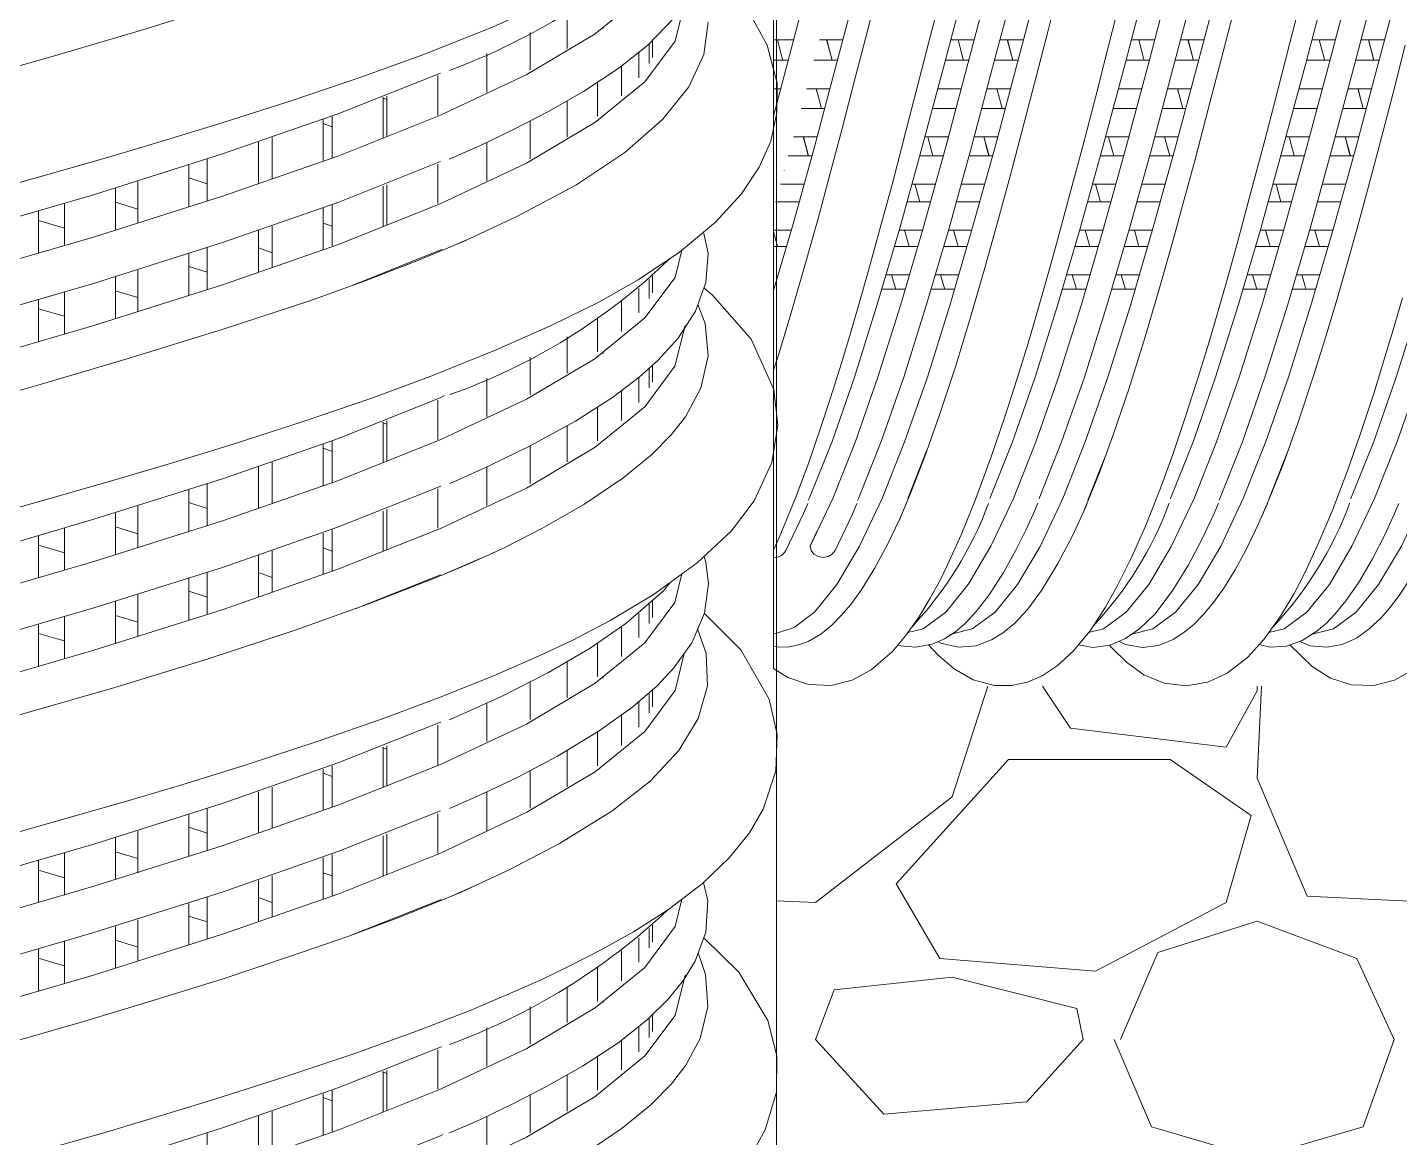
# Model space of a CAD drawing. Header units: millimetres. Extents: x 4229 to 8429, y -1187 to 1783.
# Drawn here: x 7607.7 to 7716.8, y 986.6 to 1074.9 of the extents above; entities that cross this region are included whole.
import ezdxf

# ---------------------------------------------------------------- set-up
doc = ezdxf.new("R2010")
doc.units = ezdxf.units.MM

msp = doc.modelspace()

# ---------------------------------------------------------------- linework, layer by layer
at = {"lineweight": 5}
for p, q in [((7667.22, 1205.49), (7667.22, 907.55)), ((7667, 1081.33), (7667, 1023.88)), ((7617.17, 1074.81), (7624.76, 1077.21)), ((7652.8, 1074.37), (7656.75, 1077.58)), ((7648.98, 1076.84), (7644.5, 1074.85)), ((7650.57, 1076.1), (7650.57, 1073.22)), ((7659.16, 1073.78), (7659.96, 1076.99)), ((7664.99, 1076.24), (7666.5, 1073.48)), ((7659.13, 1075.66), (7656.99, 1073.47)), ((7661.8, 1075.31), (7661.45, 1072.73)), ((7609.99, 1072.68), (7617.17, 1074.81)), ((7644.5, 1074.85), (7639.11, 1072.71)), ((7647.37, 1071.15), (7652.8, 1074.37)), ((7647.63, 1074.48), (7647.63, 1071.5)), ((7653.38, 1074.82), (7653.47, 1074.82)), ((7657.38, 1073.86), (7657.38, 1072.5)), ((7667, 1073.89), (7668.59, 1073.89)), ((7670.65, 1073.89), (7672.5, 1073.89)), ((7681.09, 1073.89), (7682.95, 1073.89)), ((7684.99, 1073.89), (7686.86, 1073.89)), ((7695.46, 1073.89), (7697.33, 1073.89)), ((7699.36, 1073.89), (7701.24, 1073.89)), ((7709.82, 1073.89), (7711.68, 1073.89)), ((7713.72, 1073.89), (7715.59, 1073.89)), ((7644.2, 1072.82), (7644.2, 1069.74)), ((7656.99, 1073.47), (7654.68, 1071.63)), ((7656.28, 1072.9), (7656.28, 1070.88)), ((7656.76, 1070.56), (7659.16, 1073.78)), ((7657.1, 1073.62), (7657.1, 1072.02)), ((7661.45, 1072.73), (7660.26, 1070.17)), ((7666.5, 1073.48), (7667.28, 1070.44)), ((7605.11, 1071.3), (7609.99, 1072.68)), ((7639.11, 1072.71), (7634.32, 1070.98)), ((7654.68, 1071.63), (7651.89, 1069.8)), ((7654.91, 1071.84), (7654.91, 1069.44)), ((7668.16, 1072.27), (7667, 1072.27)), ((7672.08, 1072.27), (7670.2, 1072.27)), ((7682.52, 1072.27), (7680.66, 1072.27)), ((7686.44, 1072.27), (7684.56, 1072.27)), ((7696.9, 1072.27), (7695.03, 1072.27)), ((7700.81, 1072.27), (7698.94, 1072.27)), ((7711.25, 1072.27), (7709.39, 1072.27)), ((7715.16, 1072.27), (7713.31, 1072.27)), ((7634.32, 1070.98), (7628.79, 1069.11)), ((7632.41, 1068.04), (7640.51, 1071.25)), ((7640.29, 1071.05), (7640.29, 1067.9)), ((7640.51, 1067.9), (7647.37, 1071.15)), ((7652.79, 1067.31), (7656.76, 1070.56)), ((7667.85, 1071.12), (7667.85, 1071.12)), ((7682.21, 1071.12), (7682.21, 1071.12)), ((7696.59, 1071.12), (7696.59, 1071.12)), ((7710.94, 1071.12), (7710.94, 1071.12)), ((7651.89, 1069.8), (7649.05, 1068.17)), ((7653, 1070.51), (7653, 1067.83)), ((7660.26, 1070.17), (7658.18, 1067.58)), ((7667, 1070.01), (7667.56, 1070.01)), ((7667.28, 1070.44), (7667.27, 1068.08)), ((7669.61, 1070.01), (7671.47, 1070.01)), ((7680.06, 1070.01), (7681.92, 1070.01)), ((7683.97, 1070.01), (7685.83, 1070.01)), ((7694.43, 1070.01), (7696.3, 1070.01)), ((7698.35, 1070.01), (7700.21, 1070.01)), ((7708.78, 1070.01), (7710.65, 1070.01)), ((7712.7, 1070.01), (7714.56, 1070.01)), ((7628.79, 1069.11), (7623.23, 1067.33)), ((7635.89, 1069.29), (7636.24, 1069.15)), ((7635.95, 1069.31), (7635.95, 1066.1)), ((7636.24, 1066.21), (7636.24, 1069.41)), ((7650.57, 1069.02), (7650.57, 1066.16)), ((7671.05, 1068.44), (7669.19, 1068.44)), ((7681.5, 1068.44), (7679.64, 1068.44)), ((7685.41, 1068.44), (7683.55, 1068.44)), ((7695.87, 1068.44), (7694.01, 1068.44)), ((7699.78, 1068.44), (7697.93, 1068.44)), ((7710.23, 1068.44), (7708.36, 1068.44)), ((7714.14, 1068.44), (7712.28, 1068.44)), ((7623.23, 1067.33), (7618.37, 1065.83)), ((7623.17, 1064.83), (7632.41, 1068.04)), ((7631.18, 1067.55), (7631.18, 1064.29)), ((7631.89, 1064.55), (7631.89, 1067.81)), ((7632.41, 1064.68), (7640.51, 1067.9)), ((7649.05, 1068.17), (7646.31, 1066.76)), ((7647.36, 1064.09), (7652.79, 1067.31)), ((7647.63, 1067.42), (7647.63, 1064.44)), ((7658.18, 1067.58), (7655.16, 1064.94)), ((7667.27, 1068.08), (7666.78, 1065.84)), ((7631.89, 1066.98), (7631.18, 1067.24)), ((7646.31, 1066.76), (7643.74, 1065.53)), ((7668.58, 1066.18), (7670.45, 1066.18)), ((7669.37, 1066.18), (7669.78, 1064.68)), ((7679.02, 1066.18), (7680.89, 1066.18)), ((7682.94, 1066.18), (7684.8, 1066.18)), ((7683.73, 1066.18), (7684.14, 1064.68)), ((7693.4, 1066.18), (7695.26, 1066.18)), ((7697.32, 1066.18), (7699.18, 1066.18)), ((7698.1, 1066.18), (7698.51, 1064.68)), ((7707.75, 1066.18), (7709.62, 1066.18)), ((7711.67, 1066.18), (7713.53, 1066.18)), ((7712.46, 1066.18), (7712.87, 1064.68)), ((7618.37, 1065.83), (7614.29, 1064.62)), ((7626.02, 1065.76), (7626.02, 1062.47)), ((7627.12, 1062.85), (7627.12, 1066.13)), ((7643.74, 1065.53), (7641.21, 1064.41)), ((7644.2, 1065.75), (7644.2, 1062.67)), ((7666.78, 1065.84), (7665.86, 1063.77)), ((7614.29, 1064.62), (7609.75, 1063.31)), ((7612.91, 1061.57), (7623.17, 1064.83)), ((7621.96, 1061.1), (7621.96, 1064.4)), ((7623.17, 1061.47), (7632.41, 1064.68)), ((7632.41, 1060.99), (7640.51, 1064.21)), ((7640.29, 1064.01), (7640.29, 1060.88)), ((7640.53, 1060.88), (7647.36, 1064.09)), ((7655.16, 1064.94), (7651.26, 1062.35)), ((7670.03, 1064.68), (7668.17, 1064.68)), ((7680.47, 1064.68), (7678.62, 1064.68)), ((7684.38, 1064.68), (7682.54, 1064.68)), ((7694.85, 1064.68), (7692.99, 1064.68)), ((7698.77, 1064.68), (7696.91, 1064.68)), ((7709.2, 1064.68), (7707.34, 1064.68)), ((7713.11, 1064.68), (7711.27, 1064.68)), ((7609.75, 1063.31), (7604.15, 1061.76)), ((7620.5, 1063.93), (7620.5, 1060.63)), ((7620.5, 1062.93), (7621.96, 1062.45)), ((7665.86, 1063.77), (7664.45, 1061.65)), ((7667.85, 1063.5), (7667.85, 1063.52)), ((7682.21, 1063.5), (7682.21, 1063.52)), ((7696.59, 1063.5), (7696.59, 1063.52)), ((7710.94, 1063.5), (7710.94, 1063.52)), ((7614.66, 1062.09), (7614.66, 1058.77)), ((7616.44, 1059.32), (7616.44, 1062.63)), ((7635.95, 1062.25), (7635.95, 1059.06)), ((7636.24, 1059.18), (7636.24, 1062.37)), ((7651.26, 1062.35), (7646.57, 1059.84)), ((7650.57, 1062.01), (7650.57, 1061.96)), ((7667.55, 1062.42), (7669.42, 1062.42)), ((7677.99, 1062.42), (7679.85, 1062.42)), ((7678.24, 1062.42), (7678.62, 1061.01)), ((7681.91, 1062.42), (7683.78, 1062.42)), ((7692.37, 1062.42), (7694.23, 1062.42)), ((7692.61, 1062.42), (7693, 1061.01)), ((7696.29, 1062.42), (7698.15, 1062.42)), ((7706.72, 1062.42), (7708.58, 1062.42)), ((7706.96, 1062.42), (7707.35, 1061.01)), ((7710.64, 1062.42), (7712.51, 1062.42)), ((7601.89, 1058.36), (7612.91, 1061.57)), ((7610.6, 1057.55), (7610.6, 1060.9)), ((7612.91, 1058.21), (7623.17, 1061.47)), ((7616.44, 1060.44), (7614.66, 1060.99)), ((7623.17, 1057.78), (7632.41, 1060.99)), ((7631.89, 1057.5), (7631.89, 1060.76)), ((7632.4, 1057.62), (7640.53, 1060.88)), ((7664.45, 1061.65), (7662.38, 1059.4)), ((7669.03, 1061.01), (7667.16, 1061.01)), ((7679.46, 1061.01), (7677.6, 1061.01)), ((7683.39, 1061.01), (7681.52, 1061.01)), ((7693.84, 1061.01), (7691.98, 1061.01)), ((7697.77, 1061.01), (7695.9, 1061.01)), ((7708.19, 1061.01), (7706.33, 1061.01)), ((7712.12, 1061.01), (7710.25, 1061.01)), ((7608.53, 1060.29), (7608.53, 1056.95)), ((7631.18, 1060.5), (7631.18, 1057.23)), ((7646.57, 1059.84), (7642.83, 1058.09)), ((7608.53, 1059.54), (7610.6, 1058.92)), ((7626.02, 1058.71), (7626.02, 1055.42)), ((7627.12, 1055.8), (7627.12, 1059.08)), ((7631.18, 1059.32), (7631.89, 1059.07)), ((7662.38, 1059.4), (7659.51, 1057.01)), ((7661.43, 1058.6), (7661.79, 1056.92)), ((7667.32, 1057.47), (7666.96, 1058.76)), ((7667, 1058.76), (7668.39, 1058.76)), ((7676.98, 1058.76), (7678.83, 1058.76)), ((7677.77, 1057.47), (7677.4, 1058.76)), ((7680.89, 1058.76), (7682.75, 1058.76)), ((7681.68, 1057.47), (7681.32, 1058.76)), ((7691.35, 1058.76), (7693.2, 1058.76)), ((7692.15, 1057.47), (7691.78, 1058.76)), ((7695.27, 1058.76), (7697.12, 1058.76)), ((7696.05, 1057.47), (7695.69, 1058.76)), ((7705.7, 1058.76), (7707.56, 1058.76)), ((7706.5, 1057.47), (7706.13, 1058.76)), ((7709.62, 1058.76), (7711.48, 1058.76)), ((7710.41, 1057.47), (7710.04, 1058.76)), ((7601.89, 1055), (7612.91, 1058.21)), ((7612.91, 1054.52), (7623.17, 1057.78)), ((7623.16, 1054.41), (7632.4, 1057.62)), ((7638.57, 1056.3), (7642.51, 1057.95)), ((7642.83, 1058.09), (7641.21, 1057.39)), ((7668.01, 1057.47), (7667, 1057.47)), ((7678.45, 1057.47), (7676.62, 1057.47)), ((7682.37, 1057.47), (7680.53, 1057.47)), ((7692.83, 1057.47), (7690.99, 1057.47)), ((7696.75, 1057.47), (7694.91, 1057.47)), ((7707.18, 1057.47), (7705.35, 1057.47)), ((7711.1, 1057.47), (7709.26, 1057.47)), ((7620.5, 1056.88), (7620.5, 1053.59)), ((7621.96, 1054.06), (7621.96, 1057.35)), ((7627.12, 1056.96), (7626.02, 1057.35)), ((7633.47, 1054.36), (7640.53, 1057.19)), ((7640.53, 1057.19), (7640.63, 1057.23)), ((7659.51, 1057.01), (7656.22, 1054.81)), ((7659.16, 1055), (7659.7, 1057.16)), ((7661.79, 1056.92), (7661.61, 1054.6)), ((7667.85, 1056.86), (7667.85, 1056.84)), ((7682.21, 1056.86), (7682.21, 1056.84)), ((7696.59, 1056.86), (7696.59, 1056.84)), ((7710.94, 1056.86), (7710.94, 1056.84)), ((7616.44, 1052.3), (7616.44, 1055.59)), ((7620.5, 1055.87), (7621.96, 1055.41)), ((7634.52, 1054.74), (7638.57, 1056.3)), ((7601.89, 1051.31), (7612.91, 1054.52)), ((7612.94, 1051.19), (7623.16, 1054.41)), ((7614.66, 1055.05), (7614.66, 1051.75)), ((7630.11, 1053.15), (7634.52, 1054.74)), ((7656.22, 1054.81), (7653.09, 1053.04)), ((7656.76, 1051.78), (7659.16, 1055)), ((7657.1, 1054.87), (7657.1, 1053.32)), ((7657.38, 1055.13), (7657.38, 1053.78)), ((7661.61, 1054.6), (7660.78, 1052.31)), ((7675.95, 1055.21), (7677.8, 1055.21)), ((7676.37, 1055.21), (7676.71, 1054.06)), ((7679.87, 1055.21), (7681.72, 1055.21)), ((7690.32, 1055.21), (7692.18, 1055.21)), ((7690.74, 1055.21), (7691.08, 1054.06)), ((7694.24, 1055.21), (7696.09, 1055.21)), ((7704.68, 1055.21), (7706.53, 1055.21)), ((7705.09, 1055.21), (7705.44, 1054.06)), ((7708.6, 1055.21), (7710.45, 1055.21)), ((7608.53, 1053.24), (7608.53, 1049.91)), ((7610.6, 1050.52), (7610.6, 1053.85)), ((7616.44, 1053.4), (7614.66, 1053.94)), ((7623.23, 1050.88), (7630.11, 1053.15)), ((7654.91, 1053.09), (7654.91, 1050.7)), ((7656.28, 1054.12), (7656.28, 1052.19)), ((7661.45, 1054.16), (7662.15, 1053.59)), ((7662.15, 1053.59), (7665.21, 1050.08)), ((7677.47, 1054.06), (7675.61, 1054.06)), ((7681.38, 1054.06), (7679.53, 1054.06)), ((7691.85, 1054.06), (7689.98, 1054.06)), ((7695.76, 1054.06), (7693.9, 1054.06)), ((7706.2, 1054.06), (7704.33, 1054.06)), ((7710.11, 1054.06), (7708.25, 1054.06)), ((7608.53, 1052.51), (7610.03, 1052.09)), ((7610.03, 1052.09), (7610.6, 1051.91)), ((7653.09, 1053.04), (7649.3, 1051.17)), ((7660.78, 1052.31), (7659.4, 1050.18)), ((7660.98, 1052.85), (7661.56, 1051.34)), ((7601.87, 1047.94), (7612.94, 1051.19)), ((7649.3, 1051.17), (7644.94, 1049.24)), ((7652.79, 1048.53), (7656.76, 1051.78)), ((7653, 1051.75), (7653, 1049.08)), ((7659.15, 1047.94), (7659.96, 1051.19)), ((7661.56, 1051.34), (7661.79, 1048.76)), ((7615.66, 1048.55), (7623.23, 1050.88)), ((7650.57, 1050.27), (7650.57, 1047.39)), ((7659.4, 1050.18), (7657.78, 1048.4)), ((7665.21, 1050.08), (7667.01, 1046.1)), ((7644.94, 1049.24), (7639.69, 1047.12)), ((7653.38, 1048.99), (7653.47, 1048.99)), ((7661.79, 1048.76), (7661.2, 1046.2)), ((7608.67, 1046.49), (7615.66, 1048.55)), ((7647.36, 1045.31), (7652.79, 1048.53)), ((7647.63, 1048.64), (7647.63, 1045.67)), ((7657.78, 1048.4), (7656.31, 1047.08)), ((7656.76, 1044.72), (7659.15, 1047.94)), ((7657.1, 1047.78), (7657.1, 1046.22)), ((7657.38, 1048.03), (7657.38, 1046.68)), ((7639.69, 1047.12), (7634.98, 1045.38)), ((7644.2, 1046.99), (7644.2, 1043.91)), ((7656.31, 1047.08), (7654.19, 1045.46)), ((7656.28, 1047.07), (7656.28, 1045.05)), ((7603.87, 1045.13), (7608.67, 1046.49)), ((7632.4, 1042.2), (7640.53, 1045.46)), ((7640.53, 1045.46), (7640.83, 1045.6)), ((7654.19, 1045.46), (7651.25, 1043.57)), ((7654.91, 1046.01), (7654.91, 1043.63)), ((7661.2, 1046.2), (7659.99, 1043.92)), ((7667.01, 1046.1), (7667.34, 1043.25)), ((7634.98, 1045.38), (7629.58, 1043.53)), ((7640.29, 1045.23), (7640.29, 1042.08)), ((7640.53, 1042.1), (7647.36, 1045.31)), ((7652.81, 1041.51), (7656.76, 1044.72)), ((7653, 1044.68), (7653, 1042)), ((7629.58, 1043.53), (7624.01, 1041.75)), ((7635.89, 1043.46), (7636.24, 1043.32)), ((7635.95, 1043.48), (7635.95, 1040.27)), ((7636.24, 1040.39), (7636.24, 1043.59)), ((7651.25, 1043.57), (7647.7, 1041.63)), ((7659.99, 1043.92), (7658.86, 1042.47)), ((7667.34, 1043.25), (7666.86, 1040.29)), ((7623.16, 1038.99), (7632.4, 1042.2)), ((7650.57, 1043.19), (7650.57, 1040.33)), ((7658.86, 1042.47), (7657.28, 1040.88)), ((7624.01, 1041.75), (7619.11, 1040.24)), ((7631.18, 1041.72), (7631.18, 1038.46)), ((7631.89, 1041.15), (7631.18, 1041.42)), ((7631.89, 1038.72), (7631.89, 1041.98)), ((7632.4, 1038.85), (7640.53, 1042.1)), ((7647.7, 1041.63), (7644.38, 1040.02)), ((7647.35, 1038.25), (7652.81, 1041.51)), ((7647.63, 1041.59), (7647.63, 1038.61)), ((7679.2, 1041.25), (7677.68, 1037.42)), ((7707.9, 1041.17), (7706.4, 1037.41)), ((7619.11, 1040.24), (7614.99, 1039.02)), ((7627.12, 1037.02), (7627.12, 1040.3)), ((7644.38, 1040.02), (7641.52, 1038.73)), ((7657.28, 1040.88), (7655.02, 1039.03)), ((7666.86, 1040.29), (7665.46, 1037.24)), ((7614.99, 1039.02), (7610.65, 1037.76)), ((7612.94, 1035.77), (7623.16, 1038.99)), ((7626.02, 1039.93), (7626.02, 1036.64)), ((7644.2, 1039.92), (7644.2, 1036.85)), ((7655.02, 1039.03), (7651.9, 1036.93)), ((7620.5, 1038.1), (7620.5, 1034.8)), ((7621.96, 1035.27), (7621.96, 1038.57)), ((7623.16, 1035.63), (7632.4, 1038.85)), ((7632.4, 1035.16), (7640.53, 1038.41)), ((7640.29, 1038.19), (7640.29, 1035.05)), ((7640.52, 1035.04), (7647.35, 1038.25)), ((7641.52, 1038.73), (7641.23, 1038.61)), ((7610.65, 1037.76), (7605.24, 1036.23)), ((7616.44, 1033.49), (7616.44, 1036.81)), ((7620.5, 1037.1), (7621.96, 1036.62)), ((7651.9, 1036.93), (7648.56, 1035.02)), ((7665.46, 1037.24), (7663.64, 1034.84)), ((7601.87, 1032.52), (7612.94, 1035.77)), ((7612.94, 1032.42), (7623.16, 1035.63)), ((7614.66, 1036.26), (7614.66, 1032.95)), ((7635.95, 1036.42), (7635.95, 1033.24)), ((7636.24, 1033.35), (7636.24, 1036.54)), ((7650.57, 1036.18), (7650.57, 1036.14)), ((7610.6, 1031.73), (7610.6, 1035.08)), ((7616.44, 1034.61), (7614.66, 1035.16)), ((7623.16, 1031.94), (7632.4, 1035.16)), ((7631.18, 1034.67), (7631.18, 1031.4)), ((7631.89, 1031.67), (7631.89, 1034.93)), ((7632.42, 1031.83), (7640.52, 1035.04)), ((7648.56, 1035.02), (7645.51, 1033.48)), ((7663.64, 1034.84), (7660.93, 1032.29)), ((7670.47, 1034.84), (7669.92, 1033.66)), ((7608.53, 1034.47), (7608.53, 1031.13)), ((7608.53, 1033.71), (7610.6, 1033.1)), ((7631.18, 1033.49), (7631.89, 1033.24)), ((7645.51, 1033.48), (7642.95, 1032.3)), ((7601.87, 1029.16), (7612.94, 1032.42)), ((7626.02, 1032.88), (7626.02, 1029.59)), ((7627.12, 1029.97), (7627.12, 1033.25)), ((7640.24, 1031.16), (7644.71, 1033.11)), ((7661.47, 1032.8), (7661.62, 1032.32)), ((7612.94, 1028.73), (7623.16, 1031.94)), ((7621.96, 1028.23), (7621.96, 1031.52)), ((7623.14, 1028.57), (7632.42, 1031.83)), ((7627.12, 1031.13), (7626.02, 1031.52)), ((7633.72, 1028.65), (7640.52, 1031.35)), ((7642.95, 1032.3), (7641.21, 1031.55)), ((7660.93, 1032.29), (7657.42, 1029.76)), ((7659.15, 1029.16), (7659.71, 1031.42)), ((7661.62, 1032.32), (7661.81, 1030.65)), ((7620.5, 1031.06), (7620.5, 1027.76)), ((7634.87, 1029.07), (7640.24, 1031.16)), ((7658.77, 1030.73), (7658.24, 1030.07)), ((7661.81, 1030.65), (7661.5, 1028.31)), ((7614.66, 1029.22), (7614.66, 1025.92)), ((7616.44, 1026.47), (7616.44, 1029.76)), ((7620.5, 1030.04), (7621.96, 1029.58)), ((7628.94, 1026.94), (7634.87, 1029.07)), ((7657.42, 1029.76), (7654.01, 1027.72)), ((7658.24, 1030.07), (7655.24, 1027.47)), ((7656.76, 1025.95), (7659.15, 1029.16)), ((7657.38, 1029.29), (7657.38, 1027.95)), ((7601.87, 1025.47), (7612.94, 1028.73)), ((7610.6, 1024.7), (7610.6, 1028.03)), ((7612.93, 1025.36), (7623.14, 1028.57)), ((7616.44, 1027.57), (7614.66, 1028.12)), ((7656.28, 1028.28), (7656.28, 1026.36)), ((7657.1, 1029.03), (7657.1, 1027.48)), ((7661.5, 1028.31), (7660.49, 1025.94)), ((7661.49, 1028.29), (7664.4, 1025.37)), ((7608.53, 1027.42), (7608.53, 1024.09)), ((7621.96, 1024.64), (7628.94, 1026.94)), ((7654.01, 1027.72), (7651.03, 1026.16)), ((7655.24, 1027.47), (7652.4, 1025.51)), ((7654.91, 1027.26), (7654.91, 1024.86)), ((7660.96, 1027.04), (7661.65, 1025.09)), ((7608.53, 1026.69), (7610.03, 1026.27)), ((7610.03, 1026.27), (7610.6, 1026.09)), ((7651.03, 1026.16), (7648.02, 1024.74)), ((7652.81, 1022.73), (7656.76, 1025.95)), ((7653, 1025.91), (7653, 1023.25)), ((7660.49, 1025.94), (7659.07, 1023.94)), ((7601.91, 1022.14), (7612.93, 1025.36)), ((7648.02, 1024.74), (7644.6, 1023.26)), ((7652.4, 1025.51), (7649.1, 1023.58)), ((7659.16, 1022.14), (7659.9, 1025.1)), ((7661.65, 1025.09), (7661.75, 1022.53)), ((7664.4, 1025.37), (7666.64, 1021.45)), ((7614.62, 1022.4), (7621.96, 1024.64)), ((7650.57, 1024.43), (7650.57, 1021.56)), ((7659.07, 1023.94), (7657.73, 1022.52)), ((7644.6, 1023.26), (7640.69, 1021.69)), ((7649.1, 1023.58), (7645.41, 1021.7)), ((7647.35, 1019.48), (7652.81, 1022.73)), ((7647.63, 1022.82), (7647.63, 1019.84)), ((7653.38, 1023.16), (7653.47, 1023.16)), ((7657.73, 1022.52), (7655.8, 1020.86)), ((7661.75, 1022.53), (7661.01, 1019.93)), ((7607.77, 1020.42), (7614.62, 1022.4)), ((7640.69, 1021.69), (7636.1, 1019.98)), ((7645.41, 1021.7), (7641.76, 1020.05)), ((7656.75, 1018.89), (7659.16, 1022.14)), ((7657.1, 1021.96), (7657.1, 1020.36)), ((7657.38, 1022.19), (7657.38, 1020.84)), ((7666.64, 1021.45), (7667.29, 1018.65)), ((7681.21, 1013.69), (7684.03, 1022.49)), ((7688.38, 1022.49), (7690.62, 1019.14)), ((7702.99, 1017.65), (7705.47, 1022.11)), ((7705.81, 1022.49), (7705.47, 1015.18)), ((7705.47, 1022.11), (7705.47, 1022.49)), ((7602.76, 1019.01), (7607.77, 1020.42)), ((7644.2, 1021.16), (7644.2, 1018.08)), ((7655.8, 1020.86), (7653.12, 1018.93)), ((7656.28, 1021.24), (7656.28, 1019.22)), ((7636.1, 1019.98), (7630.77, 1018.11)), ((7632.42, 1016.41), (7640.52, 1019.62)), ((7640.29, 1019.39), (7640.29, 1016.24)), ((7640.52, 1019.62), (7640.54, 1019.63)), ((7640.52, 1016.26), (7647.35, 1019.48)), ((7641.76, 1020.05), (7641.21, 1019.82)), ((7654.91, 1020.18), (7654.91, 1017.78)), ((7661.01, 1019.93), (7659.45, 1017.37)), ((7653.12, 1018.93), (7649.8, 1016.92)), ((7652.8, 1015.67), (7656.75, 1018.89)), ((7653, 1018.85), (7653, 1016.17)), ((7667.29, 1018.65), (7667.17, 1015.76)), ((7690.62, 1019.14), (7702.99, 1017.65)), ((7630.77, 1018.11), (7625.04, 1016.23)), ((7635.89, 1017.62), (7636.24, 1017.49)), ((7635.95, 1017.65), (7635.95, 1014.44)), ((7636.24, 1014.55), (7636.24, 1017.75)), ((7650.57, 1017.36), (7650.57, 1014.5)), ((7659.45, 1017.37), (7657.18, 1014.95)), ((7625.04, 1016.23), (7619.94, 1014.65)), ((7623.14, 1013.15), (7632.42, 1016.41)), ((7631.89, 1012.89), (7631.89, 1016.15)), ((7632.42, 1013.05), (7640.52, 1016.26)), ((7649.8, 1016.92), (7646.65, 1015.26)), ((7676.76, 1006.77), (7685.67, 1016.66)), ((7685.67, 1016.66), (7698.54, 1016.66)), ((7698.54, 1016.66), (7704.97, 1012.21)), ((7631.18, 1015.89), (7631.18, 1012.63)), ((7631.89, 1015.32), (7631.18, 1015.58)), ((7646.65, 1015.26), (7643.92, 1013.96)), ((7647.37, 1012.46), (7652.8, 1015.67)), ((7647.63, 1015.76), (7647.63, 1012.78)), ((7657.18, 1014.95), (7654.13, 1012.55)), ((7667.17, 1015.76), (7666.17, 1012.72)), ((7705.47, 1015.18), (7709.43, 1005.78)), ((7619.94, 1014.65), (7615.65, 1013.38)), ((7626.02, 1014.09), (7626.02, 1010.81)), ((7627.12, 1011.19), (7627.12, 1014.47)), ((7643.92, 1013.96), (7641.45, 1012.87)), ((7644.2, 1014.09), (7644.2, 1011.01)), ((7615.65, 1013.38), (7611.45, 1012.17)), ((7612.93, 1009.94), (7623.14, 1013.15)), ((7621.96, 1009.44), (7621.96, 1012.74)), ((7623.14, 1009.79), (7632.42, 1013.05)), ((7641.45, 1012.87), (7641.22, 1012.77)), ((7666.17, 1012.72), (7665.07, 1010.84)), ((7670.32, 1005.28), (7681.21, 1013.69)), ((7611.45, 1012.17), (7606.16, 1010.68)), ((7620.5, 1012.27), (7620.5, 1008.97)), ((7632.42, 1009.36), (7640.52, 1012.57)), ((7640.29, 1012.35), (7640.29, 1009.22)), ((7640.51, 1009.2), (7647.37, 1012.46)), ((7654.13, 1012.55), (7649.96, 1009.98)), ((7704.97, 1012.21), (7702.99, 1005.28)), ((7616.44, 1007.66), (7616.44, 1010.97)), ((7620.5, 1011.27), (7621.96, 1010.79)), ((7635.95, 1010.59), (7635.95, 1007.4)), ((7636.24, 1007.52), (7636.24, 1010.71)), ((7665.07, 1010.84), (7663.5, 1008.87)), ((7601.91, 1006.72), (7612.93, 1009.94)), ((7612.93, 1006.58), (7623.14, 1009.79)), ((7614.66, 1010.43), (7614.66, 1007.11)), ((7649.96, 1009.98), (7646.02, 1007.92)), ((7650.57, 1010.34), (7650.57, 1010.3)), ((7608.53, 1008.62), (7608.53, 1005.28)), ((7610.6, 1005.88), (7610.6, 1009.23)), ((7616.44, 1008.78), (7614.66, 1009.33)), ((7623.14, 1006.1), (7632.42, 1009.36)), ((7631.18, 1008.84), (7631.18, 1005.57)), ((7631.89, 1005.84), (7631.89, 1009.1)), ((7632.41, 1005.99), (7640.51, 1009.2)), ((7663.5, 1008.87), (7661.35, 1006.81)), ((7608.53, 1007.87), (7610.6, 1007.25)), ((7627.12, 1004.14), (7627.12, 1007.42)), ((7631.18, 1007.66), (7631.89, 1007.41)), ((7646.02, 1007.92), (7642.15, 1006.12)), ((7601.91, 1003.37), (7612.93, 1006.58)), ((7626.02, 1007.05), (7626.02, 1003.76)), ((7641.21, 1005.72), (7643.29, 1006.65)), ((7661.35, 1006.81), (7658.63, 1004.73)), ((7661.43, 1006.88), (7661.78, 1005.41)), ((7680.22, 1000.83), (7676.76, 1006.77)), ((7612.93, 1002.89), (7623.14, 1006.1)), ((7620.5, 1005.22), (7620.5, 1001.93)), ((7621.96, 1002.4), (7621.96, 1005.69)), ((7623.17, 1002.78), (7632.41, 1005.99)), ((7627.12, 1005.3), (7626.02, 1005.69)), ((7633.41, 1002.7), (7640.51, 1005.51)), ((7637.19, 1004.1), (7641.21, 1005.72)), ((7640.51, 1005.51), (7640.56, 1005.54)), ((7642.15, 1006.12), (7641.2, 1005.72)), ((7659.16, 1003.37), (7659.7, 1005.55)), ((7661.78, 1005.41), (7661.61, 1002.94)), ((7667.22, 1005.43), (7670.32, 1005.28)), ((7702.99, 1005.28), (7692.6, 999.84)), ((7709.43, 1005.78), (7719.82, 1005.28)), ((7620.5, 1004.21), (7621.96, 1003.75)), ((7633.13, 1002.59), (7637.19, 1004.1)), ((7658.63, 1004.73), (7655.85, 1002.96)), ((7601.91, 999.68), (7612.93, 1002.89)), ((7614.66, 1003.39), (7614.66, 1000.09)), ((7616.44, 1000.64), (7616.44, 1003.92)), ((7655.85, 1002.96), (7653.23, 1001.49)), ((7656.75, 1000.11), (7659.16, 1003.37)), ((7657.1, 1003.22), (7657.1, 1001.67)), ((7657.38, 1003.48), (7657.38, 1002.14)), ((7661.61, 1002.94), (7660.75, 1000.61)), ((7697.55, 1001.32), (7705.47, 1003.8)), ((7705.47, 1003.8), (7713.39, 1000.83)), ((7610.6, 998.85), (7610.6, 1002.19)), ((7612.91, 999.52), (7623.17, 1002.78)), ((7616.44, 1001.74), (7614.66, 1002.28)), ((7628.51, 1000.99), (7633.13, 1002.59)), ((7656.28, 1002.48), (7656.28, 1000.55)), ((7661.44, 1002.49), (7664.24, 999.76)), ((7608.53, 1001.57), (7608.53, 998.24)), ((7608.53, 1000.85), (7610.03, 1000.42)), ((7623.21, 999.23), (7628.51, 1000.99)), ((7653.23, 1001.49), (7650.91, 1000.3)), ((7654.91, 1001.45), (7654.91, 999.05)), ((7661, 1001.29), (7661.59, 999.57)), ((7692.6, 999.84), (7680.22, 1000.83)), ((7694.58, 994.39), (7697.55, 1001.32)), ((7713.39, 1000.83), (7716.35, 994.39)), ((7610.03, 1000.42), (7610.6, 1000.24)), ((7650.91, 1000.3), (7648.51, 999.15)), ((7652.8, 996.9), (7656.75, 1000.11)), ((7653, 1000.1), (7653, 997.44)), ((7660.75, 1000.61), (7659.84, 999.11)), ((7664.24, 999.76), (7666.55, 995.9)), ((7601.89, 996.31), (7612.91, 999.52)), ((7617.47, 997.43), (7623.21, 999.23)), ((7648.51, 999.15), (7645.84, 997.96)), ((7650.57, 998.62), (7650.57, 995.75)), ((7659.84, 999.11), (7658.64, 997.62)), ((7659.16, 996.31), (7659.96, 999.52)), ((7659.96, 999.52), (7659.96, 999.52)), ((7661.59, 999.57), (7661.78, 996.98)), ((7681.21, 999.34), (7671.81, 998.35)), ((7691.11, 996.87), (7681.21, 999.34)), ((7612.04, 995.8), (7617.47, 997.43)), ((7645.84, 997.96), (7642.87, 996.71)), ((7658.64, 997.62), (7656.94, 995.95)), ((7670.32, 994.39), (7671.81, 998.35)), ((7642.87, 996.71), (7638.61, 995.06)), ((7647.37, 993.68), (7652.8, 996.9)), ((7647.63, 997.01), (7647.63, 994.03)), ((7653.38, 997.35), (7653.47, 997.35)), ((7657.38, 996.39), (7657.38, 995.03)), ((7661.78, 996.98), (7661.17, 994.47)), ((7691.61, 994.39), (7691.11, 996.87)), ((7607.05, 994.37), (7612.04, 995.8)), ((7644.2, 995.35), (7644.2, 992.27)), ((7656.94, 995.95), (7654.61, 994.11)), ((7656.28, 995.43), (7656.28, 993.41)), ((7656.76, 993.09), (7659.16, 996.31)), ((7657.1, 996.15), (7657.1, 994.55)), ((7666.55, 995.9), (7667.26, 993.09)), ((7638.61, 995.06), (7633.69, 993.29)), ((7654.91, 994.37), (7654.91, 991.97)), ((7661.17, 994.47), (7660.02, 992.34)), ((7675.77, 988.45), (7670.32, 994.39)), ((7691.61, 994.39), (7687.15, 989.44)), ((7694.08, 994.39), (7697.05, 987.46)), ((7713.88, 987.46), (7716.35, 994.39)), ((7633.69, 993.29), (7628.04, 991.39)), ((7632.41, 990.57), (7640.51, 993.78)), ((7640.29, 993.58), (7640.29, 990.43)), ((7640.51, 993.78), (7640.59, 993.82)), ((7640.51, 990.43), (7647.37, 993.68)), ((7654.61, 994.11), (7651.8, 992.28)), ((7652.79, 989.84), (7656.76, 993.09)), ((7667.26, 993.09), (7667.22, 990.2)), ((7651.8, 992.28), (7648.95, 990.65)), ((7653, 993.04), (7653, 990.36)), ((7660.02, 992.34), (7658.88, 990.86)), ((7628.04, 991.39), (7622.55, 989.64)), ((7635.89, 991.81), (7636.24, 991.68)), ((7635.95, 991.84), (7635.95, 988.63)), ((7636.24, 988.74), (7636.24, 991.94)), ((7650.57, 991.55), (7650.57, 988.69)), ((7623.17, 987.36), (7632.41, 990.57)), ((7631.18, 990.08), (7631.18, 986.82)), ((7631.89, 987.08), (7631.89, 990.34)), ((7632.41, 987.21), (7640.51, 990.43)), ((7648.95, 990.65), (7646.22, 989.24)), ((7647.36, 986.62), (7652.79, 989.84)), ((7647.63, 989.95), (7647.63, 986.97)), ((7658.88, 990.86), (7657.24, 989.19)), ((7667.22, 990.2), (7666.32, 987.21)), ((7622.55, 989.64), (7617.79, 988.18)), ((7631.89, 989.51), (7631.18, 989.77)), ((7646.22, 989.24), (7643.69, 988.04)), ((7657.24, 989.19), (7654.96, 987.33)), ((7687.15, 989.44), (7675.77, 988.45)), ((7617.79, 988.18), (7613.73, 986.98)), ((7626.02, 988.29), (7626.02, 985)), ((7627.12, 985.38), (7627.12, 988.66)), ((7643.69, 988.04), (7641.18, 986.94)), ((7644.2, 988.28), (7644.2, 985.2)), ((7613.73, 986.98), (7608.96, 985.62)), ((7612.91, 984.1), (7623.17, 987.36)), ((7621.96, 983.63), (7621.96, 986.93)), ((7623.17, 984), (7632.41, 987.21)), ((7632.41, 983.52), (7640.51, 986.74)), ((7640.51, 986.74), (7640.7, 986.83)), ((7640.53, 983.41), (7647.36, 986.62)), ((7654.96, 987.33), (7652.07, 985.38)), ((7666.32, 987.21), (7665.31, 985.38)), ((7697.05, 987.46), (7705.47, 984.99)), ((7705.47, 984.99), (7713.88, 987.46))]:
    msp.add_line(p, q, dxfattribs=at)
at = {"lineweight": 5, "flags": 128}
for points in [[(7703.96, 1131.24), (7702.15, 1130.8), (7700.36, 1129.46), (7698.57, 1127.27), (7696.76, 1124.23), (7694.98, 1120.43), (7693.19, 1115.93), (7691.38, 1110.77), (7689.59, 1105.09), (7687.8, 1098.96), (7685.99, 1092.46), (7684.2, 1085.76), (7682.42, 1078.94), (7680.61, 1072.09), (7678.82, 1065.39), (7677.03, 1058.91), (7675.22, 1052.76), (7673.43, 1047.08), (7671.65, 1041.94), (7669.83, 1037.41), (7669.76, 1037.26)], [(7707.31, 1131.1), (7706.07, 1130.8), (7704.28, 1129.46), (7702.49, 1127.27), (7700.68, 1124.23), (7698.89, 1120.43), (7697.11, 1115.93), (7695.3, 1110.77), (7693.51, 1105.09), (7691.72, 1098.96), (7689.91, 1092.46), (7688.12, 1085.76), (7686.34, 1078.94), (7684.52, 1072.09), (7682.74, 1065.39), (7680.95, 1058.91), (7679.14, 1052.76), (7677.35, 1047.08), (7675.56, 1041.94), (7673.75, 1037.41), (7673.68, 1037.26)], [(7718.31, 1131.24), (7718.31, 1131.24), (7716.52, 1130.8), (7714.73, 1129.46), (7712.92, 1127.26), (7711.13, 1124.24), (7709.35, 1120.44), (7707.53, 1115.91), (7705.75, 1110.78), (7703.96, 1105.09), (7702.15, 1098.94), (7700.36, 1092.47), (7698.57, 1085.76), (7696.76, 1078.92), (7694.98, 1072.1), (7693.19, 1065.39), (7691.38, 1058.9), (7689.59, 1052.77), (7687.8, 1047.08), (7685.99, 1041.92), (7684.2, 1037.42)], [(7721.68, 1131.11), (7720.44, 1130.8), (7718.65, 1129.46), (7716.84, 1127.26), (7715.05, 1124.24), (7713.26, 1120.44), (7711.45, 1115.91), (7709.67, 1110.78), (7707.88, 1105.09), (7706.07, 1098.94), (7704.28, 1092.47), (7702.49, 1085.76), (7700.68, 1078.92), (7698.89, 1072.1), (7697.11, 1065.39), (7695.3, 1058.9), (7693.51, 1052.77), (7691.72, 1047.08), (7689.91, 1041.92), (7688.12, 1037.42), (7688.11, 1037.4)], [(7732.56, 1131.21), (7730.89, 1130.8), (7729.08, 1129.46), (7727.29, 1127.26), (7725.5, 1124.24), (7723.69, 1120.43), (7721.9, 1115.92), (7720.12, 1110.78), (7718.31, 1105.08), (7716.52, 1098.95), (7714.73, 1092.48), (7712.92, 1085.75), (7709.35, 1072.11), (7707.53, 1065.38), (7705.75, 1058.9), (7703.96, 1052.78), (7702.15, 1047.07), (7700.36, 1041.93), (7698.57, 1037.43), (7698.56, 1037.4)], [(7736.03, 1131.1), (7734.81, 1130.8), (7733, 1129.46), (7731.21, 1127.26), (7729.42, 1124.24), (7727.61, 1120.43), (7725.82, 1115.92), (7724.04, 1110.78), (7722.22, 1105.08), (7720.44, 1098.95), (7718.65, 1092.48), (7716.84, 1085.75), (7713.26, 1072.11), (7711.45, 1065.38), (7709.67, 1058.9), (7707.88, 1052.78), (7706.07, 1047.07), (7704.28, 1041.93), (7702.49, 1037.43), (7702.43, 1037.29)], [(7747.04, 1131.24), (7745.23, 1130.8), (7743.45, 1129.46), (7741.66, 1127.27), (7739.85, 1124.23), (7738.06, 1120.43), (7736.27, 1115.93), (7734.46, 1110.77), (7732.68, 1105.09), (7730.89, 1098.96), (7729.08, 1092.46), (7727.29, 1085.76), (7725.5, 1078.94), (7723.69, 1072.09), (7721.9, 1065.39), (7720.12, 1058.91), (7718.31, 1052.76), (7716.52, 1047.08), (7714.73, 1041.94), (7712.92, 1037.41), (7712.91, 1037.39)], [(7686.4, 1120.44), (7686.4, 1120.43), (7684.61, 1115.93), (7682.8, 1110.77), (7681.01, 1105.09), (7679.23, 1098.96), (7677.42, 1092.46), (7675.63, 1085.76), (7673.84, 1078.94), (7672.03, 1072.09), (7670.24, 1065.39), (7668.63, 1059.54), (7667, 1053.95)], [(7682.48, 1120.43), (7682.47, 1120.43), (7680.69, 1115.92), (7678.9, 1110.78), (7677.09, 1105.08), (7675.3, 1098.95), (7673.51, 1092.48), (7671.7, 1085.75), (7667, 1067.82)], [(7725.56, 1120.43), (7723.77, 1115.92), (7721.98, 1110.78), (7720.17, 1105.08), (7718.39, 1098.95), (7716.6, 1092.48), (7714.79, 1085.75), (7711.21, 1072.11), (7709.4, 1065.38), (7707.61, 1058.9), (7705.83, 1052.78), (7704.02, 1047.07), (7702.23, 1041.93), (7700.44, 1037.43), (7698.63, 1033.61), (7696.84, 1030.59), (7695.05, 1028.39), (7693.24, 1027.05), (7692.05, 1026.76)], [(7739.98, 1120.54), (7739.93, 1120.43), (7738.14, 1115.93), (7736.33, 1110.77), (7734.54, 1105.09), (7732.75, 1098.96), (7730.94, 1092.46), (7729.16, 1085.76), (7727.37, 1078.94), (7725.56, 1072.09), (7723.77, 1065.39), (7721.98, 1058.91), (7720.17, 1052.76), (7718.39, 1047.08), (7716.6, 1041.94), (7714.79, 1037.41), (7713, 1033.62), (7711.21, 1030.59), (7709.4, 1028.39), (7707.61, 1027.06), (7706.38, 1026.75)], [(7743.88, 1120.5), (7743.85, 1120.44), (7742.04, 1115.91), (7740.26, 1110.78), (7738.47, 1105.09), (7736.66, 1098.94), (7734.87, 1092.47), (7733.08, 1085.76), (7731.27, 1078.92), (7729.48, 1072.1), (7727.7, 1065.39), (7725.89, 1058.9), (7724.1, 1052.77), (7722.31, 1047.08), (7720.5, 1041.92), (7718.71, 1037.42), (7716.93, 1033.62), (7715.12, 1030.59), (7713.33, 1028.39), (7711.54, 1027.06), (7709.73, 1026.61)], [(7699.37, 1116.95), (7698.96, 1115.91), (7697.17, 1110.78), (7695.38, 1105.09), (7693.57, 1098.94), (7691.79, 1092.47), (7690, 1085.76), (7688.19, 1078.92), (7686.4, 1072.1), (7684.61, 1065.39), (7682.8, 1058.9), (7681.01, 1052.77), (7679.23, 1047.08), (7677.42, 1041.92), (7675.63, 1037.42), (7673.84, 1033.62), (7672.03, 1030.59), (7670.24, 1028.39), (7668.63, 1027.15), (7667, 1026.63)], [(7695.3, 1116.54), (7695.05, 1115.93), (7693.24, 1110.77), (7691.46, 1105.09), (7689.67, 1098.96), (7687.86, 1092.46), (7686.07, 1085.76), (7684.28, 1078.94), (7682.47, 1072.09), (7680.69, 1065.39), (7678.9, 1058.91), (7677.09, 1052.76), (7675.3, 1047.08), (7673.51, 1041.94), (7671.7, 1037.41), (7669.91, 1033.62)], [(7709.75, 1116.78), (7709.4, 1115.91), (7707.61, 1110.78), (7705.83, 1105.09), (7704.02, 1098.94), (7702.23, 1092.47), (7700.44, 1085.76), (7698.63, 1078.92), (7696.84, 1072.1), (7695.05, 1065.39), (7693.24, 1058.9), (7691.46, 1052.77), (7689.67, 1047.08), (7687.86, 1041.92), (7686.07, 1037.42), (7684.28, 1033.62), (7682.47, 1030.59), (7680.69, 1028.39), (7678.9, 1027.06), (7677.67, 1026.75)], [(7713.68, 1116.82), (7713.33, 1115.92), (7711.54, 1110.78), (7709.73, 1105.08), (7707.94, 1098.95), (7706.15, 1092.48), (7704.34, 1085.75), (7700.77, 1072.11), (7698.96, 1065.38), (7697.17, 1058.9), (7695.38, 1052.78), (7693.57, 1047.07), (7691.79, 1041.93), (7690, 1037.43), (7688.19, 1033.61), (7686.4, 1030.59), (7684.61, 1028.39), (7682.8, 1027.05), (7681.01, 1026.61)], [(7728.03, 1116.76), (7727.7, 1115.93), (7725.89, 1110.77), (7724.1, 1105.09), (7722.31, 1098.96), (7720.5, 1092.46), (7718.71, 1085.76), (7716.93, 1078.94), (7715.12, 1072.09), (7713.33, 1065.39), (7711.54, 1058.91), (7709.73, 1052.76), (7707.94, 1047.08), (7706.15, 1041.94), (7704.34, 1037.41), (7702.56, 1033.62), (7700.77, 1030.59), (7698.96, 1028.39), (7697.17, 1027.06), (7695.38, 1026.61), (7695.38, 1026.61)], [(7675.26, 1077.74), (7674.46, 1074.62), (7673.49, 1070.88), (7672.42, 1066.74), (7671.43, 1062.98), (7670.54, 1059.68), (7669.49, 1055.94), (7668.45, 1052.37), (7667.38, 1048.82), (7667, 1047.62)], [(7689.63, 1077.84), (7688.85, 1074.75), (7687.91, 1071.06), (7686.83, 1066.91), (7685.81, 1063.06), (7684.88, 1059.65), (7683.79, 1055.76), (7682.69, 1051.92), (7681.46, 1047.9), (7680.2, 1044.07), (7679.03, 1040.77), (7677.86, 1037.75), (7676.98, 1035.68)], [(7679.33, 1025.77), (7680.08, 1024.96), (7681.36, 1023.87), (7682.88, 1023.01), (7684.57, 1022.55), (7685.91, 1022.54), (7687.18, 1022.81), (7688.35, 1023.32), (7689.55, 1024.1), (7690.83, 1025.27), (7692.17, 1026.9), (7693.4, 1028.77), (7694.39, 1030.55), (7695.47, 1032.72), (7696.58, 1035.22), (7697.77, 1038.24), (7698.74, 1040.92), (7699.79, 1044.03), (7700.79, 1047.15), (7701.63, 1049.87), (7702.31, 1052.16), (7703.04, 1054.72), (7703.92, 1057.89), (7704.94, 1061.68), (7706.01, 1065.7), (7707.05, 1069.7), (7708.07, 1073.65), (7709.02, 1077.38)], [(7666.99, 1033.3), (7667.48, 1034.38), (7668.72, 1037.38), (7669.8, 1040.29), (7670.74, 1043), (7671.53, 1045.43), (7672.39, 1048.19), (7673.13, 1050.64), (7673.78, 1052.86), (7674.55, 1055.54), (7675.46, 1058.84), (7676.5, 1062.69), (7677.52, 1066.62), (7678.53, 1070.53), (7679.33, 1073.63), (7680.11, 1076.64)], [(7667, 1023.91), (7668.13, 1023.19), (7669.78, 1022.62), (7671.57, 1022.54), (7673.24, 1022.96), (7674.77, 1023.79), (7676.42, 1025.23), (7677.49, 1026.49), (7678.55, 1027.99), (7679.45, 1029.48), (7680.21, 1030.87), (7680.84, 1032.15), (7681.92, 1034.52), (7683.06, 1037.35), (7684.34, 1040.82), (7685.4, 1043.91), (7686.41, 1047.04), (7687.24, 1049.77), (7687.91, 1052.05), (7688.62, 1054.55), (7689.49, 1057.66), (7690.52, 1061.43), (7691.59, 1065.43), (7692.62, 1069.41), (7693.61, 1073.31), (7694.57, 1077.07)], [(7703.52, 1075.92), (7702.63, 1072.44), (7701.57, 1068.37), (7700.52, 1064.39), (7699.58, 1060.9), (7698.76, 1057.88), (7697.73, 1054.24), (7696.55, 1050.27), (7695.24, 1046.12), (7694.01, 1042.48), (7692.89, 1039.4), (7691.7, 1036.49)], [(7667.31, 1073.89), (7667.69, 1072.44), (7667.73, 1072.27)], [(7671.22, 1073.89), (7671.24, 1073.81), (7671.65, 1072.27)], [(7671.23, 1073.89), (7671.63, 1072.37), (7671.66, 1072.27)], [(7681.67, 1073.89), (7682.05, 1072.44), (7682.09, 1072.27)], [(7685.58, 1073.89), (7685.6, 1073.81), (7686.02, 1072.27)], [(7685.59, 1073.89), (7685.99, 1072.37), (7686.02, 1072.27)], [(7696.04, 1073.89), (7696.42, 1072.44), (7696.47, 1072.27)], [(7699.96, 1073.89), (7699.98, 1073.81), (7700.39, 1072.27)], [(7699.96, 1073.89), (7700.36, 1072.37), (7700.39, 1072.27)], [(7710.39, 1073.89), (7710.78, 1072.44), (7710.82, 1072.27)], [(7714.31, 1073.89), (7714.33, 1073.81), (7714.74, 1072.27)], [(7714.31, 1073.89), (7714.72, 1072.37), (7714.74, 1072.27)], [(7717.24, 1073.46), (7716.24, 1069.58), (7715.19, 1065.53), (7714.24, 1061.95), (7713.38, 1058.81), (7712.62, 1056.09), (7711.81, 1053.31), (7710.92, 1050.31), (7709.95, 1047.18), (7708.7, 1043.4), (7707.55, 1040.2), (7706.34, 1037.18), (7705.6, 1035.49)], [(7670.81, 1068.44), (7670.6, 1069.22), (7670.39, 1070.01)], [(7670.81, 1068.44), (7670.41, 1069.92), (7670.39, 1070.01)], [(7685.17, 1068.44), (7684.96, 1069.22), (7684.75, 1070.01)], [(7685.17, 1068.44), (7684.77, 1069.92), (7684.75, 1070.01)], [(7699.55, 1068.44), (7699.34, 1069.22), (7699.12, 1070.01)], [(7699.55, 1068.44), (7699.15, 1069.92), (7699.13, 1070.01)], [(7713.9, 1068.44), (7713.69, 1069.22), (7713.48, 1070.01)], [(7713.9, 1068.44), (7713.5, 1069.92), (7713.48, 1070.01)], [(7669.36, 1066.18), (7669.61, 1065.23), (7669.76, 1064.68)], [(7679.67, 1064.68), (7679.29, 1066.07), (7679.26, 1066.18)], [(7683.72, 1066.18), (7683.97, 1065.23), (7684.12, 1064.68)], [(7694.05, 1064.68), (7693.67, 1066.07), (7693.63, 1066.18)], [(7698.09, 1066.18), (7698.35, 1065.23), (7698.5, 1064.68)], [(7708.4, 1064.68), (7708.02, 1066.07), (7707.99, 1066.18)], [(7712.45, 1066.18), (7712.7, 1065.23), (7712.85, 1064.68)], [(7680.27, 1055.21), (7680.51, 1054.38), (7680.61, 1054.06)], [(7694.65, 1055.21), (7694.88, 1054.38), (7694.98, 1054.06)], [(7709, 1055.21), (7709.24, 1054.38), (7709.33, 1054.06)], [(7693.72, 1025.76), (7693.91, 1025.53), (7695.06, 1024.39), (7696.44, 1023.4), (7698.06, 1022.72), (7699.82, 1022.51), (7701.53, 1022.8), (7703.07, 1023.52), (7704.68, 1024.78), (7706, 1026.21), (7707.32, 1028.05), (7708.4, 1029.87), (7709.25, 1031.51), (7710.29, 1033.75), (7711.42, 1036.42), (7712.67, 1039.7), (7713.69, 1042.6), (7714.73, 1045.78), (7715.62, 1048.65), (7716.35, 1051.1), (7717.02, 1053.39)], [(7693.49, 1041.07), (7692.05, 1037.43), (7692, 1037.33)], [(7667, 1025.66), (7667.5, 1025.59), (7668.26, 1025.62), (7669, 1025.78), (7669.74, 1026.05), (7670.76, 1026.64), (7671.63, 1027.34), (7672.36, 1028.08), (7673.13, 1028.99), (7674.01, 1030.22), (7675.02, 1031.84), (7676.09, 1033.82), (7677, 1035.74), (7677.57, 1037.04)], [(7667.97, 1033.27), (7669.37, 1036.22), (7669.71, 1037.03)], [(7671.89, 1033.27), (7673.27, 1036.18), (7673.63, 1037.02)], [(7676.87, 1025.76), (7677.08, 1025.7), (7678.3, 1025.59), (7679.61, 1025.83), (7680.59, 1026.26), (7681.46, 1026.82), (7682.23, 1027.49), (7683.11, 1028.43), (7684.14, 1029.76), (7685.28, 1031.52), (7686.27, 1033.3), (7687.05, 1034.89), (7687.67, 1036.23), (7688.01, 1037.04)], [(7680.08, 1026.03), (7680.3, 1025.92), (7681.7, 1025.59), (7683.11, 1025.71), (7684.34, 1026.17), (7685.2, 1026.7), (7686.16, 1027.49), (7687.22, 1028.63), (7688.31, 1030.11), (7689.61, 1032.25), (7690.76, 1034.46), (7691.82, 1036.75), (7691.94, 1037.05)], [(7691.25, 1025.78), (7692.39, 1025.58), (7693.76, 1025.76), (7695, 1026.29), (7696.09, 1027.04), (7697.32, 1028.23), (7698.7, 1030.04), (7699.99, 1032.14), (7701.08, 1034.2), (7702.01, 1036.18), (7702.38, 1037.06)], [(7694.45, 1026.06), (7695, 1025.8), (7696.33, 1025.58), (7697.6, 1025.74), (7698.82, 1026.23), (7699.66, 1026.78), (7700.42, 1027.41), (7701.14, 1028.14), (7701.99, 1029.16), (7702.8, 1030.29), (7703.7, 1031.75), (7704.58, 1033.37), (7705.33, 1034.91), (7705.97, 1036.3), (7706.28, 1037.03)], [(7705.62, 1025.8), (7706.49, 1025.6), (7707.78, 1025.68), (7709.04, 1026.12), (7710.21, 1026.86), (7710.97, 1027.51), (7711.67, 1028.24), (7712.52, 1029.27), (7713.52, 1030.72), (7714.63, 1032.63), (7715.6, 1034.53), (7716.38, 1036.22), (7716.73, 1037.03)], [(7708.84, 1026.05), (7709.68, 1025.71), (7710.99, 1025.59), (7712.22, 1025.82), (7713.35, 1026.32), (7714.37, 1027.04), (7715.32, 1027.93), (7715.98, 1028.69), (7716.75, 1029.7), (7717.63, 1031.04), (7718.55, 1032.63), (7719.36, 1034.19), (7720.18, 1035.93), (7720.65, 1037.03)], [(7669.91, 1033.62), (7669.99, 1033.28), (7670.21, 1032.99), (7670.55, 1032.8), (7670.94, 1032.73), (7671.33, 1032.8), (7671.67, 1032.99), (7671.89, 1033.28), (7671.89, 1033.28)], [(7667, 1032.73), (7667.21, 1032.74), (7667.4, 1032.79), (7667.58, 1032.87), (7667.74, 1032.98), (7667.87, 1033.12), (7667.97, 1033.27), (7667.97, 1033.28)], [(7708.06, 1025.77), (7708.06, 1025.77), (7709.84, 1024.06), (7711.3, 1023.14), (7712.97, 1022.6), (7714.73, 1022.55), (7716.39, 1022.98), (7717.95, 1023.85)]]:
    msp.add_lwpolyline(points, dxfattribs=at)
at = {"lineweight": 5}
for centre, radius, start, end in [((7622.75, 1120.95), 52.83, 290.4584, 313.0638), ((7625.06, 1091.45), 48.55, 289.4722, 313.9416), ((7656.45, 1047.4), 29.53, 316.8915, 339.4365), ((7671.04, 1047.25), 29.26, 316.902, 339.5905), ((7685.6, 1047.11), 29.02, 316.703, 339.6856), ((7623.7, 1041.86), 50.97, 290.0685, 313.1906)]:
    msp.add_arc(centre, radius, start, end, dxfattribs=at)

doc.saveas('drawing.dxf')
